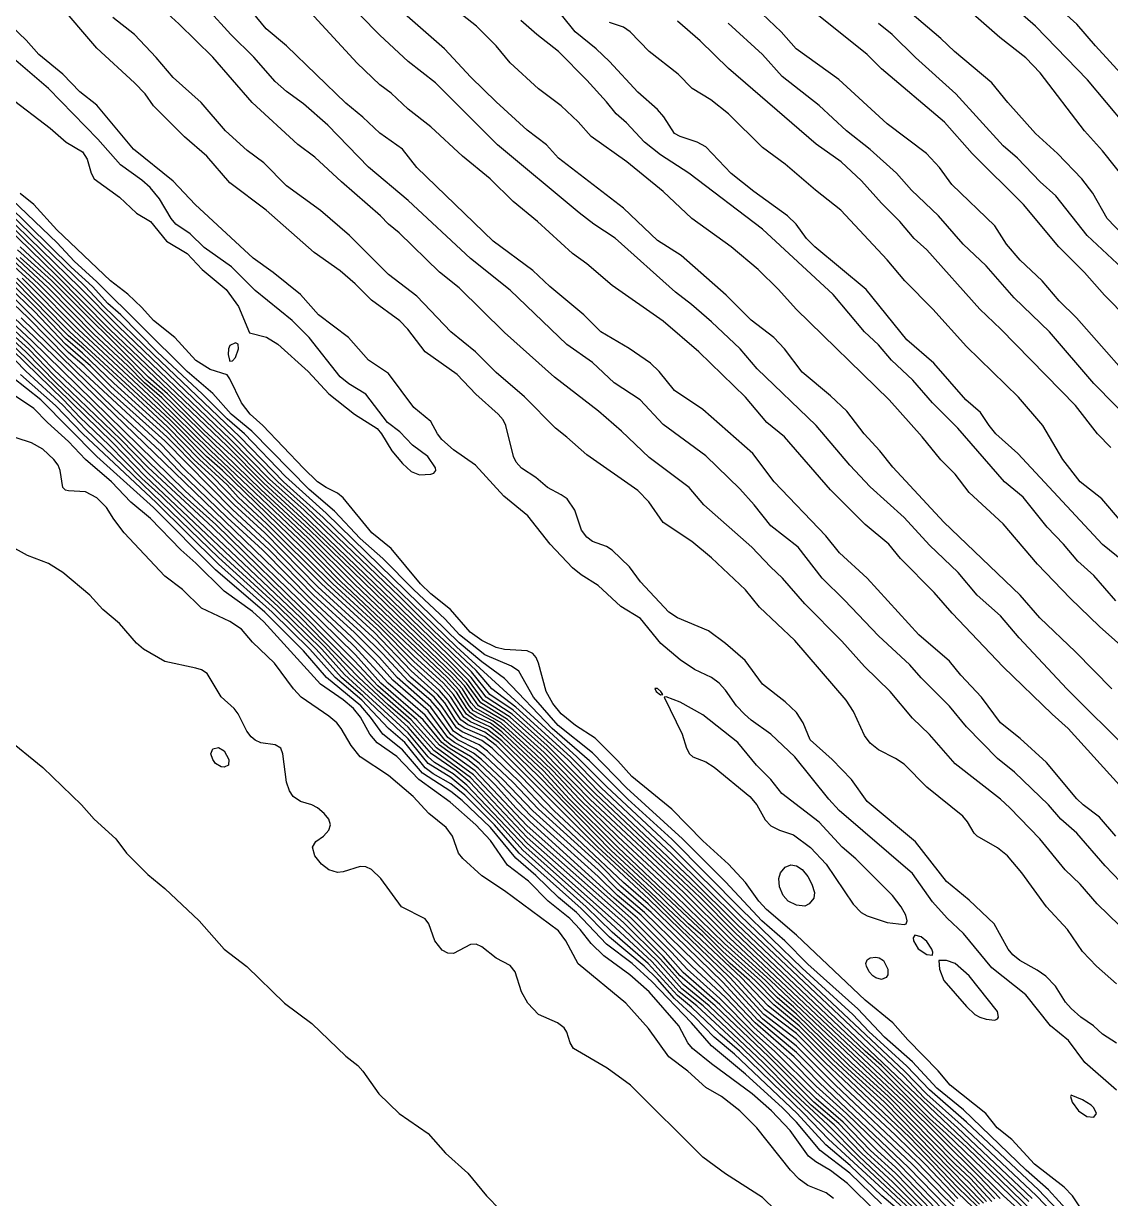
# Model space of a CAD drawing. Extents: x 474277 to 475042, y 254928 to 255625.
# Drawn here: x 474719.29 to 474748.72, y 255419.17 to 255450.98 of the extents above; entities that cross this region are included whole.
import ezdxf

# ---------------------------------------------------------------- set-up
doc = ezdxf.new("R2010")
doc.units = 0
doc.header["$MEASUREMENT"] = 0
doc.layers.add('BaseMapV2_DTM_export_MonNov09090547073261 — entities', color=1, linetype='CONTINUOUS')

msp = doc.modelspace()

# ---------------------------------------------------------------- linework, layer by layer
at = {"layer": 'BaseMapV2_DTM_export_MonNov09090547073261 — entities', "color": 15, "linetype": 'Continuous', "true_color": 0xb7484b}
for points in [[(474749.634, 255447.617, 98.75), (474748.097, 255449.457, 98.75), (474746.688, 255450.914, 98.75), (474744.585, 255452.754, 98.75)], [(474749.262, 255431.256, 95.5), (474747.534, 255432.972, 95.5), (474746.242, 255434.352, 95.5), (474745.735, 255434.943, 95.5), (474745.109, 255435.502, 95.5), (474744.589, 255436.115, 95.5), (474743.818, 255436.856, 95.5), (474743.128, 255437.607, 95.5), (474742.208, 255438.442, 95.5), (474741.658, 255439.029, 95.5), (474740.748, 255440.102, 95.5), (474739.156, 255441.636, 95.5), (474738.69, 255442.173, 95.5), (474737.914, 255442.902, 95.5), (474737.378, 255443.371, 95.5), (474736.939, 255443.706, 95.5), (474735.307, 255445.169, 95.5), (474734.735, 255445.546, 95.5), (474734.333, 255445.853, 95.5), (474732.125, 255447.693, 95.5), (474730.448, 255449.38, 95.5), (474729.71, 255449.958, 95.5), (474728.943, 255450.666, 95.5), (474727.333, 255452.312, 95.5)], [(474749.751, 255440.793, 97.5), (474747.797, 255443.016, 97.5), (474747.328, 255443.476, 97.5), (474746.863, 255444.013, 97.5), (474746.272, 255444.572, 97.5), (474745.904, 255445.01, 97.5), (474745.582, 255445.505, 97.5), (474744.425, 255446.62, 97.5), (474744.089, 255447.08, 97.5), (474743.738, 255447.463, 97.5), (474742.668, 255448.267, 97.5), (474741.365, 255449.462, 97.5), (474740.205, 255450.3, 97.5), (474739.798, 255450.76, 97.5), (474738.604, 255451.9, 97.5)], [(474749.262, 255426.275, 94.5), (474748.352, 255427.144, 94.5), (474747.898, 255427.681, 94.5), (474747.493, 255428.064, 94.5), (474746.803, 255428.908, 94.5), (474745.992, 255429.751, 94.5), (474745.74, 255429.981, 94.5), (474744.508, 255430.941, 94.5), (474743.818, 255431.732, 94.5), (474743.358, 255432.176, 94.5), (474742.751, 255432.895, 94.5), (474742.055, 255433.571, 94.5), (474741.441, 255434.262, 94.5), (474740.445, 255435.272, 94.5), (474739.841, 255435.962, 94.5), (474739.511, 255436.269, 94.5), (474739.011, 255436.805, 94.5), (474737.712, 255437.955, 94.5), (474737.308, 255438.416, 94.5), (474736.227, 255439.229, 94.5), (474735.479, 255439.949, 94.5), (474734.855, 255440.486, 94.5), (474733.663, 255441.406, 94.5), (474732.317, 255442.619, 94.5), (474731.09, 255443.829, 94.5), (474730.553, 255444.248, 94.5), (474729.466, 255445.316, 94.5), (474729.176, 255445.546, 94.5), (474728.957, 255445.776, 94.5), (474727.9, 255446.697, 94.5), (474727.18, 255447.368, 94.5), (474726.72, 255447.705, 94.5), (474725.488, 255448.844, 94.5), (474724.416, 255450.07, 94.5), (474723.499, 255450.974, 94.5), (474722.807, 255451.604, 94.5)], [(474748.956, 255430.362, 95.25), (474747.571, 255431.898, 95.25), (474747.137, 255432.281, 95.25), (474745.812, 255433.567, 95.25), (474744.432, 255435.014, 95.25), (474743.939, 255435.579, 95.25), (474743.033, 255436.499, 95.25), (474742.715, 255436.882, 95.25), (474742.08, 255437.419, 95.25), (474741.135, 255438.357, 95.25), (474739.892, 255439.796, 95.25), (474739.414, 255440.179, 95.25), (474738.834, 255440.863, 95.25), (474737.571, 255442.096, 95.25), (474736.611, 255442.922, 95.25), (474735.231, 255443.889, 95.25), (474734.54, 255444.473, 95.25), (474734.157, 255444.751, 95.25), (474733.211, 255445.623, 95.25), (474732.551, 255446.16, 95.25), (474731.922, 255446.773, 95.25), (474731.174, 255447.387, 95.25), (474730.323, 255448.183, 95.25), (474729.71, 255448.665, 95.25), (474729.25, 255449.097, 95.25), (474728.943, 255449.319, 95.25), (474728.33, 255449.909, 95.25), (474726.626, 255451.757, 95.25)], [(474748.75, 255432.972, 95.75), (474747.771, 255433.968, 95.75), (474746.802, 255434.888, 95.75), (474746.267, 255435.502, 95.75), (474744.202, 255437.481, 95.75), (474742.822, 255438.966, 95.75), (474742.475, 255439.412, 95.75), (474742.049, 255439.872, 95.75), (474741.581, 255440.486, 95.75), (474741.135, 255440.901, 95.75), (474740.368, 255441.544, 95.75), (474739.889, 255442.173, 95.75), (474739.601, 255442.479, 95.75), (474738.988, 255442.951, 95.75), (474738.315, 255443.63, 95.75), (474737.094, 255444.703, 95.75), (474736.457, 255445.107, 95.75), (474735.537, 255445.98, 95.75), (474733.774, 255447.34, 95.75), (474733.449, 255447.693, 95.75), (474732.93, 255448.094, 95.75), (474732.087, 255448.866, 95.75), (474731.407, 255449.534, 95.75), (474730.694, 255450.3, 95.75), (474729.173, 255451.634, 95.75)], [(474749.593, 255446.16, 98.5), (474748.496, 255447.534, 98.5), (474748.011, 255448.077, 98.5), (474746.809, 255449.644, 98.5), (474746.425, 255450.057, 98.5), (474745.723, 255450.607, 98.5), (474744.355, 255451.8, 98.5)], [(474748.879, 255423.374, 94), (474748.496, 255423.622, 94), (474748.258, 255423.847, 94), (474747.917, 255424.077, 94), (474747.652, 255424.311, 94), (474747.499, 255424.483, 94), (474747.224, 255424.921, 94), (474746.962, 255425.19, 94), (474746.732, 255425.352, 94), (474746.265, 255425.611, 94), (474746.072, 255425.764, 94), (474745.95, 255425.917, 94), (474745.565, 255426.607, 94), (474744.892, 255427.247, 94), (474744.278, 255427.751, 94), (474743.435, 255428.823, 94), (474742.131, 255429.917, 94), (474741.702, 255430.518, 94), (474741.183, 255431.055, 94), (474740.59, 255431.591, 94), (474740.401, 255432.051, 94), (474740.215, 255432.325, 94), (474739.908, 255432.62, 94), (474739.294, 255433.099, 94), (474738.827, 255433.738, 94), (474738.298, 255434.195, 94), (474737.838, 255434.542, 94), (474736.994, 255434.895, 94), (474736.764, 255435.041, 94), (474735.997, 255435.865, 94), (474735.698, 255436.269, 94), (474735.231, 255436.72, 94), (474735.077, 255436.824, 94), (474734.694, 255436.961, 94), (474734.541, 255437.073, 94), (474734.394, 255437.265, 94), (474734.214, 255437.802, 94), (474734.006, 255438.109, 94), (474733.85, 255438.224, 94), (474733.481, 255438.416, 94), (474733.16, 255438.692, 94), (474732.777, 255438.945, 94), (474732.63, 255439.106, 94), (474732.561, 255439.259, 94), (474732.352, 255440.102, 94), (474732.276, 255440.256, 94), (474732.143, 255440.409, 94), (474731.542, 255440.946, 94), (474731.034, 255441.483, 94), (474730.17, 255442.09, 94), (474729.693, 255442.709, 94), (474729.48, 255442.928, 94), (474728.713, 255443.496, 94), (474728.273, 255443.936, 94), (474727.87, 255444.282, 94), (474727.164, 255444.78, 94), (474725.867, 255445.93, 94), (474724.879, 255446.67, 94), (474724.261, 255447.387, 94), (474723.652, 255447.91, 94), (474722.809, 255448.756, 94), (474722.584, 255449.074, 94), (474722.298, 255449.38, 94), (474721.276, 255450.317, 94), (474720.202, 255451.566, 94)], [(474749.19, 255427.528, 94.75), (474748.572, 255428.175, 94.75), (474747.803, 255429.061, 94.75), (474747.373, 255429.444, 94.75), (474747.039, 255429.826, 94.75), (474746.119, 255430.716, 94.75), (474745.659, 255431.081, 94.75), (474744.815, 255431.94, 94.75), (474744.355, 255432.497, 94.75), (474743.588, 255433.263, 94.75), (474743.282, 255433.623, 94.75), (474742.438, 255434.4, 94.75), (474741.518, 255435.369, 94.75), (474740.909, 255435.962, 94.75), (474740.258, 255436.805, 94.75), (474739.524, 255437.38, 94.75), (474739.074, 255437.955, 94.75), (474738.681, 255438.385, 94.75), (474737.761, 255439.273, 94.75), (474736.611, 255440.128, 94.75), (474735.983, 255440.793, 94.75), (474735.282, 255441.253, 94.75), (474734.694, 255441.803, 94.75), (474734.004, 255442.29, 94.75), (474732.47, 255443.765, 94.75), (474731.397, 255444.62, 94.75), (474729.71, 255446.19, 94.75), (474728.636, 255447.096, 94.75), (474727.535, 255448.23, 94.75), (474726.873, 255448.811, 94.75), (474726.413, 255449.143, 94.75), (474726.106, 255449.408, 94.75), (474725.526, 255450.07, 94.75), (474724.91, 255450.684, 94.75), (474724.266, 255451.391, 94.75)], [(474748.865, 255428.984, 95), (474748.419, 255429.496, 95), (474747.975, 255429.828, 95), (474747.806, 255429.99, 95), (474746.983, 255430.978, 95), (474746.272, 255431.623, 95), (474745.735, 255432.047, 95), (474745.224, 255432.742, 95), (474744.662, 255433.337, 95), (474744.355, 255433.714, 95), (474743.526, 255434.428, 95), (474742.131, 255435.967, 95), (474741.378, 255436.652, 95), (474741.015, 255437.112, 95), (474739.615, 255438.569, 95), (474739.033, 255439.336, 95), (474737.684, 255440.53, 95), (474736.917, 255441.046, 95), (474736.498, 255441.559, 95), (474736.267, 255441.789, 95), (474735.691, 255442.184, 95), (474734.924, 255442.631, 95), (474734.464, 255443.094, 95), (474733.544, 255443.86, 95), (474733.084, 255444.294, 95), (474732.01, 255445.088, 95), (474729.942, 255447.08, 95), (474729.557, 255447.581, 95), (474728.943, 255448.011, 95), (474728.483, 255448.445, 95), (474728.023, 255448.826, 95), (474726.409, 255450.377, 95), (474725.865, 255450.837, 95), (474725.484, 255451.297, 95)], [(474749.646, 255433.562, 96), (474748.416, 255434.658, 96), (474747.623, 255435.425, 96), (474746.738, 255436.345, 96), (474745.812, 255437.437, 96), (474744.892, 255438.28, 96), (474744.508, 255438.785, 96), (474744.125, 255439.168, 96), (474743.623, 255439.796, 96), (474742.723, 255440.793, 96), (474740.206, 255443.246, 96), (474739.73, 255443.783, 96), (474739.181, 255444.32, 96), (474738.453, 255444.933, 96), (474737.38, 255445.7, 96), (474736.611, 255446.437, 96), (474735.626, 255447.233, 96), (474734.657, 255447.923, 96), (474734.31, 255448.316, 96), (474733.85, 255448.755, 96), (474733.237, 255449.215, 96), (474732.471, 255449.917, 96), (474732.09, 255450.377, 96), (474731.558, 255450.914, 96), (474730.967, 255451.374, 96)], [(474749.186, 255442.982, 97.75), (474748.551, 255443.63, 97.75), (474748.012, 255444.243, 97.75), (474747.314, 255444.933, 97.75), (474746.36, 255446.083, 97.75), (474744.968, 255447.46, 97.75), (474744.221, 255448.307, 97.75), (474742.515, 255449.754, 97.75), (474742.131, 255450.145, 97.75), (474740.495, 255451.45, 97.75)], [(474749.064, 255445.24, 98.25), (474748.625, 255445.7, 98.25), (474748.239, 255446.39, 98.25), (474747.937, 255446.773, 98.25), (474747.279, 255447.463, 98.25), (474746.683, 255448, 98.25), (474745.934, 255448.844, 98.25), (474745.506, 255449.38, 98.25), (474744.494, 255450.224, 98.25), (474744.125, 255450.579, 98.25), (474743.282, 255451.286, 98.25)], [(474749.575, 255448.997, 99), (474748.307, 255450.377, 99), (474747.806, 255450.966, 99), (474747.357, 255451.374, 99)], [(474748.879, 255424.982, 94.25), (474748.339, 255425.457, 94.25), (474747.959, 255425.858, 94.25), (474747.548, 255426.454, 94.25), (474746.987, 255427.067, 94.25), (474746.318, 255427.988, 94.25), (474745.932, 255428.448, 94.25), (474745.659, 255428.661, 94.25), (474745.107, 255428.984, 94.25), (474745.025, 255429.061, 94.25), (474744.844, 255429.368, 94.25), (474744.716, 255429.521, 94.25), (474743.742, 255430.303, 94.25), (474743.128, 255430.933, 94.25), (474742.898, 255431.083, 94.25), (474742.438, 255431.315, 94.25), (474742.208, 255431.5, 94.25), (474742.055, 255431.708, 94.25), (474741.763, 255432.358, 94.25), (474741.558, 255432.665, 94.25), (474740.175, 255434.275, 94.25), (474739.218, 255435.184, 94.25), (474738.834, 255435.653, 94.25), (474737.914, 255436.519, 94.25), (474737.385, 255436.959, 94.25), (474736.611, 255437.472, 94.25), (474736.222, 255438.032, 94.25), (474735.919, 255438.339, 94.25), (474734.541, 255439.301, 94.25), (474734.004, 255439.786, 94.25), (474733.693, 255440.026, 94.25), (474732.854, 255440.879, 94.25), (474732.087, 255441.534, 94.25), (474731.53, 255442.096, 94.25), (474730.86, 255442.633, 94.25), (474729.94, 255443.604, 94.25), (474729.173, 255444.188, 94.25), (474728.115, 255445.24, 94.25), (474727.333, 255445.92, 94.25), (474726.413, 255446.584, 94.25), (474725.799, 255447.21, 94.25), (474725.352, 255447.54, 94.25), (474724.762, 255448.077, 94.25), (474724.107, 255448.844, 94.25), (474723.346, 255449.524, 94.25), (474722.886, 255450.064, 94.25), (474722.3, 255450.684, 94.25), (474721.715, 255451.144, 94.25)], [(474748.858, 255435.348, 96.25), (474748.267, 255436.039, 96.25), (474747.833, 255436.422, 96.25), (474747.448, 255436.882, 96.25), (474747.002, 255437.342, 96.25), (474746.349, 255438.156, 96.25), (474745.851, 255438.569, 96.25), (474744.58, 255440.026, 96.25), (474743.895, 255440.711, 96.25), (474743.362, 255441.329, 96.25), (474742.792, 255441.866, 96.25), (474742.438, 255442.28, 96.25), (474742.061, 255442.633, 96.25), (474741.211, 255443.649, 96.25), (474739.294, 255445.415, 96.25), (474737.307, 255446.927, 96.25), (474736.534, 255447.423, 96.25), (474736.106, 255447.77, 96.25), (474735.614, 255448.294, 96.25), (474735.337, 255448.537, 96.25), (474735.077, 255448.865, 96.25), (474734.541, 255449.446, 96.25), (474733.773, 255450.224, 96.25), (474733.189, 255450.684, 96.25), (474732.758, 255451.067, 96.25)], [(474749.262, 255436.265, 96.5), (474748.496, 255436.876, 96.5), (474746.204, 255439.336, 96.5), (474745.616, 255439.872, 96.5), (474745.429, 255440.097, 96.5), (474745.199, 255440.453, 96.5), (474744.803, 255440.793, 96.5), (474743.932, 255441.789, 96.5), (474743.205, 255442.421, 96.5), (474742.102, 255443.783, 96.5), (474740.713, 255444.933, 96.5), (474740.487, 255445.163, 96.5), (474740.205, 255445.546, 96.5), (474739.976, 255445.776, 96.5), (474739.064, 255446.43, 96.5), (474738.451, 255446.922, 96.5), (474737.761, 255447.641, 96.5), (474737.531, 255447.769, 96.5), (474737.065, 255447.923, 96.5), (474736.917, 255448.008, 96.5), (474736.626, 255448.46, 96.5), (474736.457, 255448.657, 96.5), (474735.921, 255449.125, 96.5), (474735.154, 255449.953, 96.5), (474734.794, 255450.3, 96.5), (474734.222, 255450.76, 96.5), (474733.857, 255451.22, 96.5)], [(474748.956, 255437.554, 96.75), (474748.482, 255438.109, 96.75), (474747.894, 255438.569, 96.75), (474747.43, 255439.182, 96.75), (474746.885, 255440.095, 96.75), (474746.223, 255440.869, 96.75), (474744.815, 255442.236, 96.75), (474743.91, 255443.246, 96.75), (474743.146, 255444.013, 96.75), (474742.668, 255444.582, 96.75), (474741.421, 255445.93, 96.75), (474740.728, 255446.467, 96.75), (474739.908, 255447.175, 96.75), (474739.294, 255447.629, 96.75), (474738.375, 255448.537, 96.75), (474737.9, 255448.92, 96.75), (474737.391, 255449.227, 96.75), (474737.017, 255449.61, 96.75), (474736.233, 255450.224, 96.75), (474735.719, 255450.76, 96.75), (474735.537, 255450.881, 96.75), (474735.154, 255451.011, 96.75)], [(474748.726, 255439.506, 97), (474748.364, 255439.872, 97), (474747.767, 255440.639, 97), (474745.745, 255442.709, 97), (474745.181, 255443.246, 97), (474743.746, 255444.856, 97), (474743.402, 255445.163, 97), (474743.016, 255445.623, 97), (474742.515, 255446.118, 97), (474741.978, 255446.721, 97), (474741.422, 255447.233, 97), (474740.751, 255447.72, 97), (474738.379, 255449.764, 97), (474737.608, 255450.509, 97), (474736.994, 255451.05, 97)], [(474751.114, 255438.339, 97.25), (474748.266, 255441.24, 97.25), (474747.064, 255442.633, 97.25), (474746.108, 255443.553, 97.25), (474745.352, 255444.417, 97.25), (474744.732, 255445.01, 97.25), (474744.064, 255445.776, 97.25), (474743.333, 255446.467, 97.25), (474742.928, 255446.927, 97.25), (474742.208, 255447.575, 97.25), (474741.569, 255448.077, 97.25), (474740.828, 255448.764, 97.25), (474739.831, 255449.549, 97.25), (474739.294, 255450.144, 97.25), (474738.37, 255450.99, 97.25)], [(474749.032, 255444.354, 98), (474748.082, 255445.24, 98), (474747.234, 255446.313, 98), (474746.809, 255446.697, 98), (474746.195, 255447.337, 98), (474745.812, 255447.668, 98), (474744.531, 255449.074, 98), (474743.435, 255450.063, 98), (474742.811, 255450.684, 98), (474742.438, 255450.984, 98)], [(474748.879, 255422.105, 93.75), (474748.026, 255422.85, 93.75), (474747.575, 255423.451, 93.75), (474747.092, 255423.847, 93.75), (474746.425, 255424.683, 93.75), (474745.505, 255425.412, 93.75), (474744.738, 255426.349, 93.75), (474744.297, 255426.761, 93.75), (474743.895, 255427.202, 93.75), (474743.358, 255427.969, 93.75), (474741.375, 255429.674, 93.75), (474741.095, 255429.981, 93.75), (474740.172, 255431.131, 93.75), (474739.523, 255431.745, 93.75), (474738.988, 255432.123, 93.75), (474738.811, 255432.281, 93.75), (474738.595, 255432.511, 93.75), (474738.298, 255432.934, 93.75), (474738.123, 255433.125, 93.75), (474737.914, 255433.275, 93.75), (474737.454, 255433.489, 93.75), (474737.071, 255433.75, 93.75), (474736.544, 255434.198, 93.75), (474735.997, 255434.871, 93.75), (474735.461, 255435.201, 93.75), (474734.847, 255435.767, 93.75), (474734.387, 255436.057, 93.75), (474734.157, 255436.248, 93.75), (474733.549, 255436.882, 93.75), (474732.945, 255437.649, 93.75), (474732.3, 255438.186, 93.75), (474731.532, 255439.029, 93.75), (474730.937, 255439.44, 93.75), (474730.616, 255439.719, 93.75), (474730.498, 255439.872, 93.75), (474730.323, 255440.203, 93.75), (474729.863, 255440.584, 93.75), (474729.173, 255441.504, 93.75), (474728.637, 255441.866, 93.75), (474728.092, 255442.479, 93.75), (474727.275, 255443.093, 93.75), (474726.796, 255443.641, 93.75), (474726.05, 255444.243, 93.75), (474725.514, 255444.626, 93.75), (474723.94, 255446.083, 93.75), (474723.346, 255446.715, 93.75), (474722.272, 255447.581, 93.75), (474721.276, 255448.767, 93.75), (474720.815, 255449.129, 93.75), (474720.355, 255449.611, 93.75), (474719.71, 255450.147, 93.75), (474719.365, 255450.53, 93.75), (474718.975, 255450.898, 93.75)], [(474730.323, 255438.781, 93.5), (474730.4, 255438.811, 93.5), (474730.451, 255438.876, 93.5), (474730.446, 255438.952, 93.5), (474730.238, 255439.259, 93.5), (474729.823, 255439.566, 93.5), (474729.48, 255439.929, 93.5), (474729.146, 255440.179, 93.5), (474728.56, 255440.944, 93.5), (474728.1, 255441.225, 93.5), (474727.87, 255441.42, 93.5), (474727.031, 255442.479, 93.5), (474726.566, 255442.939, 93.5), (474725.569, 255443.757, 93.5), (474724.929, 255444.396, 93.5), (474724.189, 255444.916, 93.5), (474723.806, 255445.284, 93.5), (474723.421, 255445.546, 93.5), (474723.293, 255445.7, 93.5), (474722.977, 255446.237, 93.5), (474722.72, 255446.543, 93.5), (474722.502, 255446.744, 93.5), (474721.918, 255447.157, 93.5), (474721.309, 255447.847, 93.5), (474719.972, 255449.227, 93.5), (474718.902, 255450.147, 93.5)], [(474718.905, 255448.997, 93.5), (474720.02, 255448.153, 93.5), (474720.453, 255447.77, 93.5), (474720.892, 255447.508, 93.5), (474721.022, 255447.31, 93.5), (474721.123, 255446.927, 93.5), (474721.205, 255446.773, 93.5), (474721.889, 255446.282, 93.5), (474722.349, 255445.843, 93.5), (474722.734, 255445.623, 93.5), (474723.162, 255445.086, 93.5), (474723.729, 255444.754, 93.5), (474724.132, 255444.32, 93.5), (474724.781, 255443.783, 93.5), (474725.112, 255443.323, 93.5), (474725.416, 255442.603, 93.5), (474725.876, 255442.49, 93.5), (474726.183, 255442.299, 93.5), (474726.998, 255441.559, 93.5), (474727.563, 255440.955, 93.5), (474728.253, 255440.401, 93.5), (474728.866, 255440.016, 93.5), (474728.988, 255439.872, 93.5), (474729.268, 255439.412, 93.5), (474729.557, 255439.067, 93.5), (474729.787, 255438.851, 93.5), (474730.017, 255438.763, 93.5), (474730.323, 255438.781, 93.5)], [(474743.895, 255418.825, 87.75), (474742.898, 255419.856, 87.75), (474742.219, 255420.473, 87.75), (474741.483, 255421.24, 87.75), (474740.751, 255421.871, 87.75), (474738.144, 255424.422, 87.75), (474737.148, 255425.293, 87.75), (474736.662, 255425.841, 87.75), (474735.744, 255426.761, 87.75), (474732.93, 255429.262, 87.75), (474731.516, 255430.748, 87.75), (474730.553, 255431.442, 87.75), (474729.939, 255432.128, 87.75), (474728.882, 255433.048, 87.75), (474728.253, 255433.727, 87.75), (474727.18, 255434.803, 87.75), (474724.5, 255437.419, 87.75), (474723.645, 255438.186, 87.75), (474722.685, 255439.106, 87.75), (474721.122, 255440.664, 87.75), (474720.125, 255441.606, 87.75), (474719.424, 255442.326, 87.75), (474713.699, 255447.617, 87.75)], [(474747.881, 255418.48, 93.25), (474747.041, 255419.4, 93.25), (474746.433, 255419.937, 93.25), (474744.738, 255421.568, 93.25), (474744.015, 255422.16, 93.25), (474743.358, 255422.871, 93.25), (474742.596, 255423.54, 93.25), (474741.88, 255424.307, 93.25), (474740.521, 255425.515, 93.25), (474739.901, 255426.147, 93.25), (474739.281, 255426.684, 93.25), (474738.298, 255427.745, 93.25), (474737.136, 255428.908, 93.25), (474735.614, 255430.288, 93.25), (474734.694, 255431.236, 93.25), (474733.764, 255431.975, 93.25), (474733.1, 255432.742, 93.25), (474732.7, 255433.444, 93.25), (474732.506, 255433.585, 93.25), (474731.78, 255433.892, 93.25), (474731.092, 255434.428, 93.25), (474730.707, 255434.856, 93.25), (474729.847, 255435.655, 93.25), (474729.025, 255436.499, 93.25), (474728.406, 255437.041, 93.25), (474727.716, 255437.783, 93.25), (474727.026, 255438.367, 93.25), (474725.478, 255439.949, 93.25), (474724.92, 255440.409, 93.25), (474724.419, 255440.968, 93.25), (474723.729, 255441.561, 93.25), (474721.276, 255443.99, 93.25), (474720.665, 255444.55, 93.25), (474720.202, 255445.044, 93.25), (474717.748, 255447.384, 93.25)], [(474747.788, 255418.326, 93), (474746.769, 255419.4, 93), (474744.815, 255421.234, 93), (474743.818, 255422.108, 93), (474743.205, 255422.753, 93), (474742.178, 255423.694, 93), (474741.741, 255424.154, 93), (474740.368, 255425.403, 93), (474738.732, 255426.991, 93), (474736.841, 255428.901, 93), (474735.654, 255429.981, 93), (474734.617, 255431.017, 93), (474733.601, 255431.898, 93), (474732.317, 255433.247, 93), (474731.704, 255433.697, 93), (474731.09, 255434.213, 93), (474727.487, 255437.725, 93), (474726.383, 255438.722, 93), (474725.279, 255439.872, 93), (474724.803, 255440.276, 93), (474724.144, 255440.946, 93), (474722.914, 255442.096, 93), (474721.925, 255443.093, 93), (474721.581, 255443.399, 93), (474721.166, 255443.86, 93), (474720.585, 255444.389, 93), (474718.285, 255446.645, 93)], [(474747.944, 255418.863, 93.5), (474747.684, 255419.246, 93.5), (474747.462, 255419.477, 93.5), (474746.655, 255420.103, 93.5), (474746.042, 255420.766, 93.5), (474745.652, 255421.087, 93.5), (474745.341, 255421.47, 93.5), (474744.377, 255422.237, 93.5), (474744.048, 255422.623, 93.5), (474743.228, 255423.464, 93.5), (474742.821, 255423.924, 93.5), (474742.077, 255424.537, 93.5), (474740.215, 255426.301, 93.5), (474739.409, 255426.991, 93.5), (474739.196, 255427.221, 93.5), (474738.834, 255427.721, 93.5), (474738.374, 255428.218, 93.5), (474737.684, 255428.852, 93.5), (474736.841, 255429.715, 93.5), (474735.759, 255430.595, 93.5), (474735.384, 255431.022, 93.5), (474734.771, 255431.63, 93.5), (474734.234, 255431.973, 93.5), (474733.85, 255432.291, 93.5), (474733.62, 255432.575, 93.5), (474733.438, 255432.895, 93.5), (474733.231, 255433.662, 93.5), (474733.168, 255433.815, 93.5), (474733.084, 255433.921, 93.5), (474732.93, 255434.002, 93.5), (474732.317, 255434.031, 93.5), (474732.087, 255434.087, 93.5), (474731.697, 255434.275, 93.5), (474731.389, 255434.505, 93.5), (474730.854, 255435.118, 93.5), (474730.323, 255435.542, 93.5), (474730.041, 255435.809, 93.5), (474729.25, 255436.768, 93.5), (474728.721, 255437.189, 93.5), (474727.946, 255438.14, 93.5), (474727.793, 255438.27, 93.5), (474727.485, 255438.416, 93.5), (474727.256, 255438.574, 93.5), (474726.873, 255438.94, 93.5), (474725.77, 255440.102, 93.5), (474725.433, 255440.409, 93.5), (474725.198, 255440.716, 93.5), (474724.879, 255441.366, 93.5), (474724.803, 255441.466, 93.5), (474724.343, 255441.612, 93.5), (474723.959, 255441.858, 93.5), (474723.391, 255442.479, 93.5), (474722.812, 255442.939, 93.5), (474722.502, 255443.296, 93.5), (474722.119, 255443.654, 93.5), (474721.654, 255444.013, 93.5), (474720.197, 255445.393, 93.5), (474719.574, 255446.083, 93.5), (474719.205, 255446.381, 93.5)], [(474746.502, 255419.089, 92.25), (474738.604, 255426.595, 92.25), (474737.358, 255427.834, 92.25), (474734.844, 255430.211, 92.25), (474734.025, 255431.055, 92.25), (474732.547, 255432.394, 92.25), (474731.921, 255432.818, 92.25), (474731.418, 255433.432, 92.25), (474726.887, 255437.802, 92.25), (474725.953, 255438.641, 92.25), (474724.898, 255439.719, 92.25), (474721.695, 255442.786, 92.25), (474719.665, 255444.805, 92.25), (474718.439, 255445.998, 92.25)], [(474746.648, 255418.786, 92), (474744.815, 255420.56, 92), (474743.895, 255421.403, 92), (474742.515, 255422.769, 92), (474742.075, 255423.157, 92), (474738.604, 255426.456, 92), (474737.684, 255427.381, 92), (474734.77, 255430.135, 92), (474733.471, 255431.438, 92), (474732.522, 255432.281, 92), (474731.818, 255432.742, 92), (474731.411, 255433.278, 92), (474730.802, 255433.892, 92), (474726.796, 255437.754, 92), (474725.892, 255438.569, 92), (474724.833, 255439.642, 92), (474721.626, 255442.709, 92), (474720.175, 255444.166, 92), (474718.439, 255445.852, 92)], [(474746.598, 255419.17, 92.5), (474744.579, 255421.087, 92.5), (474743.665, 255421.906, 92.5), (474743.128, 255422.471, 92.5), (474738.669, 255426.684, 92.5), (474736.841, 255428.491, 92.5), (474734.928, 255430.288, 92.5), (474734.1, 255431.131, 92.5), (474732.624, 255432.475, 92.5), (474731.972, 255432.972, 92.5), (474731.55, 255433.462, 92.5), (474730.4, 255434.537, 92.5), (474729.48, 255435.458, 92.5), (474726.953, 255437.879, 92.5), (474726.175, 255438.569, 92.5), (474725.033, 255439.738, 92.5), (474721.854, 255442.786, 92.5), (474720.815, 255443.837, 92.5), (474718.743, 255445.853, 92.5)], [(474747.589, 255418.326, 92.75), (474746.714, 255419.246, 92.75), (474744.676, 255421.163, 92.75), (474743.742, 255421.994, 92.75), (474743.143, 255422.62, 92.75), (474740.278, 255425.304, 92.75), (474738.681, 255426.841, 92.75), (474736.841, 255428.672, 92.75), (474735.077, 255430.327, 92.75), (474734.273, 255431.131, 92.75), (474731.013, 255434.11, 92.75), (474727.41, 255437.605, 92.75), (474726.336, 255438.57, 92.75), (474725.148, 255439.796, 92.75), (474722.809, 255442.018, 92.75), (474721.467, 255443.323, 92.75), (474720.966, 255443.86, 92.75), (474718.899, 255445.865, 92.75)], [(474744.019, 255418.863, 88), (474742.907, 255420.013, 88), (474742.397, 255420.473, 88), (474741.518, 255421.362, 88), (474740.751, 255422.039, 88), (474739.619, 255423.157, 88), (474739.064, 255423.655, 88), (474738.144, 255424.589, 88), (474737.254, 255425.381, 88), (474736.836, 255425.841, 88), (474735.915, 255426.761, 88), (474735.281, 255427.297, 88), (474733.007, 255429.367, 88), (474732.624, 255429.744, 88), (474732.071, 255430.365, 88), (474731.597, 255430.825, 88), (474731.308, 255431.055, 88), (474730.815, 255431.361, 88), (474730.621, 255431.515, 88), (474730.115, 255432.128, 88), (474728.966, 255433.125, 88), (474728.279, 255433.892, 88), (474727.346, 255434.812, 88), (474724.649, 255437.431, 88), (474723.66, 255438.339, 88), (474719.512, 255442.396, 88), (474716.457, 255445.24, 88)], [(474745.361, 255419.093, 90.5), (474744.892, 255419.602, 90.5), (474744.454, 255420.013, 90.5), (474742.658, 255421.853, 90.5), (474741.644, 255422.774, 90.5), (474740.215, 255424.162, 90.5), (474739.69, 255424.614, 90.5), (474739.24, 255425.074, 90.5), (474738.221, 255425.986, 90.5), (474735.384, 255428.686, 90.5), (474734.076, 255429.981, 90.5), (474733.366, 255430.748, 90.5), (474732.24, 255431.804, 90.5), (474731.934, 255432.037, 90.5), (474731.55, 255432.214, 90.5), (474731.397, 255432.315, 90.5), (474731.29, 255432.435, 90.5), (474731.013, 255432.877, 90.5), (474730.721, 255433.202, 90.5), (474727.878, 255435.885, 90.5), (474726.888, 255436.882, 90.5), (474725.186, 255438.493, 90.5), (474724.739, 255438.952, 90.5), (474724.305, 255439.336, 90.5), (474722.962, 255440.668, 90.5), (474720.773, 255442.709, 90.5), (474719.56, 255443.936, 90.5), (474718.439, 255444.947, 90.5)], [(474745.503, 255419.093, 90.75), (474744.928, 255419.707, 90.75), (474744.508, 255420.098, 90.75), (474742.705, 255421.93, 90.75), (474741.7, 255422.85, 90.75), (474740.138, 255424.357, 90.75), (474739.755, 255424.688, 90.75), (474739.379, 255425.074, 90.75), (474738.272, 255426.071, 90.75), (474736.934, 255427.374, 90.75), (474735.384, 255428.824, 90.75), (474734.207, 255429.981, 90.75), (474733.467, 255430.778, 90.75), (474732.317, 255431.855, 90.75), (474732.01, 255432.092, 90.75), (474731.473, 255432.375, 90.75), (474731.353, 255432.511, 90.75), (474731.09, 255432.93, 90.75), (474730.783, 255433.268, 90.75), (474728.023, 255435.885, 90.75), (474726.953, 255436.959, 90.75), (474724.343, 255439.432, 90.75), (474722.962, 255440.792, 90.75), (474721.157, 255442.479, 90.75), (474719.704, 255443.936, 90.75), (474718.442, 255445.086, 90.75)], [(474745.582, 255419.16, 91), (474744.994, 255419.783, 91), (474744.432, 255420.316, 91), (474743.075, 255421.7, 91), (474739.514, 255425.074, 91), (474738.335, 255426.147, 91), (474737.092, 255427.374, 91), (474735.384, 255428.968, 91), (474734.344, 255429.981, 91), (474733.626, 255430.748, 91), (474733.147, 255431.208, 91), (474732.224, 255432.051, 91), (474731.549, 255432.435, 91), (474731.415, 255432.588, 91), (474731.174, 255432.972, 91), (474730.86, 255433.315, 91), (474728.245, 255435.809, 91), (474727.013, 255437.035, 91), (474724.189, 255439.707, 91), (474723.039, 255440.844, 91), (474722.567, 255441.253, 91), (474722.119, 255441.714, 91), (474721.199, 255442.573, 91), (474719.972, 255443.819, 91), (474718.596, 255445.086, 91)], [(474746.502, 255418.774, 91.75), (474744.271, 255420.933, 91.75), (474743.818, 255421.336, 91.75), (474742.452, 255422.697, 91.75), (474741.202, 255423.847, 91.75), (474738.528, 255426.391, 91.75), (474737.608, 255427.316, 91.75), (474734.694, 255430.061, 91.75), (474733.467, 255431.309, 91.75), (474732.47, 255432.2, 91.75), (474731.737, 255432.665, 91.75), (474731.343, 255433.202, 91.75), (474730.783, 255433.774, 91.75), (474726.95, 255437.479, 91.75), (474725.799, 255438.534, 91.75), (474724.803, 255439.538, 91.75), (474721.484, 255442.709, 91.75), (474720.117, 255444.09, 91.75), (474719.205, 255444.934, 91.75)], [(474746.425, 255418.687, 91.5), (474745.812, 255419.252, 91.5), (474743.128, 255421.904, 91.5), (474738.528, 255426.248, 91.5), (474737.301, 255427.469, 91.5), (474734.626, 255429.981, 91.5), (474733.39, 255431.246, 91.5), (474732.394, 255432.143, 91.5), (474731.669, 255432.588, 91.5), (474731.283, 255433.125, 91.5), (474730.86, 255433.564, 91.5), (474727.026, 255437.28, 91.5), (474725.796, 255438.416, 91.5), (474725.033, 255439.189, 91.5), (474724.189, 255439.964, 91.5), (474723.192, 255440.954, 91.5), (474722.681, 255441.406, 91.5), (474720.049, 255444.021, 91.5), (474719.134, 255444.856, 91.5)], [(474745.727, 255419.17, 91.25), (474745.143, 255419.783, 91.25), (474743.128, 255421.776, 91.25), (474738.402, 255426.224, 91.25), (474737.169, 255427.451, 91.25), (474734.617, 255429.849, 91.25), (474733.287, 255431.208, 91.25), (474732.317, 255432.09, 91.25), (474731.608, 255432.511, 91.25), (474731.228, 255433.048, 91.25), (474730.937, 255433.362, 91.25), (474728.406, 255435.785, 91.25), (474727.069, 255437.112, 91.25), (474725.723, 255438.363, 91.25), (474723.065, 255440.946, 91.25), (474722.619, 255441.329, 91.25), (474722.176, 255441.789, 91.25), (474721.276, 255442.637, 91.25), (474719.995, 255443.936, 91.25), (474719.205, 255444.651, 91.25)], [(474745.812, 255418.147, 89.5), (474744.585, 255419.319, 89.5), (474743.863, 255420.09, 89.5), (474742.975, 255420.975, 89.5), (474740.994, 255422.85, 89.5), (474740.215, 255423.633, 89.5), (474739.371, 255424.281, 89.5), (474738.642, 255425.074, 89.5), (474737.099, 255426.531, 89.5), (474736.227, 255427.396, 89.5), (474734.838, 255428.678, 89.5), (474732.087, 255431.434, 89.5), (474731.779, 255431.668, 89.5), (474731.243, 255431.904, 89.5), (474731.09, 255432.006, 89.5), (474730.984, 255432.128, 89.5), (474730.697, 255432.588, 89.5), (474730.501, 255432.818, 89.5), (474729.787, 255433.455, 89.5), (474728.784, 255434.505, 89.5), (474727.357, 255435.809, 89.5), (474725.876, 255437.301, 89.5), (474725.08, 255438.032, 89.5), (474724.412, 255438.722, 89.5), (474723.909, 255439.182, 89.5), (474723.192, 255439.925, 89.5), (474721.736, 255441.248, 89.5), (474720.892, 255442.058, 89.5), (474720.432, 255442.452, 89.5), (474719.665, 255443.26, 89.5), (474718.894, 255444.013, 89.5)], [(474745.889, 255418.207, 89.75), (474744.585, 255419.47, 89.75), (474743.282, 255420.825, 89.75), (474741.135, 255422.86, 89.75), (474740.291, 255423.709, 89.75), (474739.451, 255424.384, 89.75), (474738.718, 255425.151, 89.75), (474735.057, 255428.601, 89.75), (474732.156, 255431.515, 89.75), (474731.78, 255431.795, 89.75), (474731.32, 255431.998, 89.75), (474731.131, 255432.128, 89.75), (474730.784, 255432.665, 89.75), (474730.553, 255432.927, 89.75), (474729.787, 255433.622, 89.75), (474728.862, 255434.582, 89.75), (474727.518, 255435.809, 89.75), (474725.876, 255437.442, 89.75), (474725.109, 255438.157, 89.75), (474724.803, 255438.489, 89.75), (474724.054, 255439.182, 89.75), (474723.192, 255440.063, 89.75), (474720.926, 255442.173, 89.75), (474720.509, 255442.527, 89.75), (474719.05, 255444.013, 89.75)], [(474745.171, 255419.016, 90), (474742.592, 255421.645, 90), (474741.21, 255422.927, 90), (474740.291, 255423.847, 90), (474739.601, 255424.409, 90), (474738.949, 255425.074, 90), (474738.426, 255425.534, 90), (474737.684, 255426.269, 90), (474737.29, 255426.607, 90), (474736.304, 255427.573, 90), (474735.192, 255428.601, 90), (474733.237, 255430.6, 90), (474732.24, 255431.564, 90), (474731.857, 255431.868, 90), (474731.397, 255432.079, 90), (474731.213, 255432.205, 90), (474730.865, 255432.742, 90), (474730.588, 255433.048, 90), (474729.863, 255433.705, 90), (474728.924, 255434.658, 90), (474727.666, 255435.809, 90), (474725.723, 255437.732, 90), (474724.114, 255439.259, 90), (474723.21, 255440.179, 90), (474720.551, 255442.633, 90), (474719.117, 255444.09, 90)], [(474745.275, 255419.044, 90.25), (474742.592, 255421.787, 90.25), (474741.511, 255422.774, 90.25), (474740.291, 255423.971, 90.25), (474739.678, 255424.486, 90.25), (474739.097, 255425.074, 90.25), (474738.221, 255425.856, 90.25), (474737.704, 255426.377, 90.25), (474735.25, 255428.678, 90.25), (474733.949, 255429.981, 90.25), (474733.309, 255430.671, 90.25), (474732.24, 255431.684, 90.25), (474731.934, 255431.931, 90.25), (474731.473, 255432.15, 90.25), (474731.287, 255432.281, 90.25), (474730.937, 255432.817, 90.25), (474730.66, 255433.125, 90.25), (474729.863, 255433.853, 90.25), (474728.25, 255435.425, 90.25), (474727.793, 255435.826, 90.25), (474727.103, 255436.53, 90.25), (474724.683, 255438.876, 90.25), (474724.249, 255439.259, 90.25), (474723.264, 255440.256, 90.25), (474720.662, 255442.672, 90.25), (474719.257, 255444.09, 90.25)], [(474744.189, 255418.863, 88.25), (474742.998, 255420.09, 88.25), (474741.57, 255421.47, 88.25), (474740.751, 255422.211, 88.25), (474740.042, 255422.927, 88.25), (474739.064, 255423.808, 88.25), (474738.298, 255424.608, 88.25), (474737.383, 255425.457, 88.25), (474736.01, 255426.837, 88.25), (474735.368, 255427.374, 88.25), (474734.847, 255427.887, 88.25), (474733.007, 255429.552, 88.25), (474732.094, 255430.518, 88.25), (474731.627, 255430.953, 88.25), (474731.397, 255431.133, 88.25), (474730.881, 255431.438, 88.25), (474730.707, 255431.572, 88.25), (474730.17, 255432.259, 88.25), (474729.161, 255433.125, 88.25), (474728.253, 255434.115, 88.25), (474719.589, 255442.486, 88.25), (474718.303, 255443.706, 88.25)], [(474744.909, 255418.556, 88.75), (474744.202, 255419.219, 88.75), (474743.36, 255420.09, 88.75), (474741.092, 255422.237, 88.75), (474740.215, 255423.121, 88.75), (474739.175, 255424, 88.75), (474738.221, 255425.024, 88.75), (474736.28, 255426.914, 88.75), (474735.461, 255427.626, 88.75), (474734.877, 255428.218, 88.75), (474733.237, 255429.71, 88.75), (474732.536, 255430.441, 88.75), (474731.78, 255431.154, 88.75), (474731.55, 255431.336, 88.75), (474731.049, 255431.591, 88.75), (474730.86, 255431.731, 88.75), (474730.323, 255432.476, 88.75), (474729.412, 255433.278, 88.75), (474728.934, 255433.815, 88.75), (474728.253, 255434.493, 88.75), (474727.147, 255435.502, 88.75), (474725.944, 255436.729, 88.75), (474724.951, 255437.649, 88.75), (474723.619, 255438.952, 88.75), (474723.041, 255439.566, 88.75), (474720.479, 255441.943, 88.75), (474719.419, 255443.016, 88.75), (474718.607, 255443.783, 88.75)], [(474744.585, 255419.168, 89.25), (474743.713, 255420.09, 89.25), (474742.898, 255420.887, 89.25), (474741.538, 255422.16, 89.25), (474740.215, 255423.473, 89.25), (474739.329, 255424.154, 89.25), (474738.41, 255425.151, 89.25), (474736.227, 255427.265, 89.25), (474733.646, 255429.674, 89.25), (474732.777, 255430.583, 89.25), (474731.98, 255431.361, 89.25), (474731.704, 255431.568, 89.25), (474731.167, 255431.803, 89.25), (474731.013, 255431.915, 89.25), (474730.63, 255432.48, 89.25), (474730.412, 255432.742, 89.25), (474729.787, 255433.279, 89.25), (474728.849, 255434.275, 89.25), (474727.26, 255435.732, 89.25), (474725.828, 255437.189, 89.25), (474724.994, 255437.955, 89.25), (474723.171, 255439.796, 89.25), (474721.659, 255441.164, 89.25), (474721.106, 255441.713, 89.25), (474720.432, 255442.303, 89.25), (474719.589, 255443.181, 89.25), (474718.899, 255443.85, 89.25)], [(474744.504, 255419.093, 89), (474743.467, 255420.167, 89), (474741.277, 255422.237, 89), (474740.215, 255423.297, 89), (474739.294, 255424.033, 89), (474738.255, 255425.151, 89), (474736.204, 255427.144, 89), (474735.537, 255427.728, 89), (474733.314, 255429.821, 89), (474732.7, 255430.473, 89), (474731.857, 255431.28, 89), (474731.627, 255431.453, 89), (474731.158, 255431.668, 89), (474730.937, 255431.821, 89), (474730.553, 255432.385, 89), (474730.323, 255432.657, 89), (474729.71, 255433.173, 89), (474729.02, 255433.918, 89), (474728.426, 255434.505, 89), (474727.18, 255435.637, 89), (474725.953, 255436.891, 89), (474724.956, 255437.824, 89), (474723.116, 255439.681, 89), (474721.659, 255440.996, 89), (474720.935, 255441.713, 89), (474720.509, 255442.074, 89), (474718.959, 255443.63, 89)], [(474744.931, 255417.636, 87.5), (474742.822, 255419.765, 87.5), (474742.13, 255420.397, 87.5), (474741.365, 255421.198, 87.5), (474740.683, 255421.777, 87.5), (474739.466, 255423.004, 87.5), (474738.014, 255424.384, 87.5), (474737.071, 255425.199, 87.5), (474736.611, 255425.725, 87.5), (474735.656, 255426.684, 87.5), (474732.93, 255429.097, 87.5), (474731.473, 255430.64, 87.5), (474730.477, 255431.375, 87.5), (474729.792, 255432.128, 87.5), (474728.866, 255432.93, 87.5), (474726.873, 255434.953, 87.5), (474724.419, 255437.336, 87.5), (474722.656, 255438.972, 87.5), (474721.928, 255439.719, 87.5), (474720.125, 255441.453, 87.5), (474719.435, 255442.166, 87.5), (474718.496, 255443.016, 87.5)], [(474744.278, 255418.957, 88.5), (474743.251, 255420.013, 88.5), (474740.83, 255422.314, 88.5), (474740.154, 255423.004, 88.5), (474739.101, 255423.924, 88.5), (474738.144, 255424.929, 88.5), (474736.105, 255426.914, 88.5), (474735.384, 255427.524, 88.5), (474734.847, 255428.07, 88.5), (474733.084, 255429.668, 88.5), (474732.27, 255430.518, 88.5), (474731.694, 255431.055, 88.5), (474731.473, 255431.229, 88.5), (474730.958, 255431.515, 88.5), (474730.783, 255431.647, 88.5), (474730.247, 255432.369, 88.5), (474729.287, 255433.202, 88.5), (474728.817, 255433.738, 88.5), (474728.176, 255434.379, 88.5), (474727.103, 255435.378, 88.5), (474725.765, 255436.729, 88.5), (474724.803, 255437.61, 88.5), (474723.493, 255438.876, 88.5), (474722.982, 255439.412, 88.5), (474721.736, 255440.572, 88.5), (474719.229, 255443.016, 88.5)], [(474744.79, 255417.636, 87.25), (474742.822, 255419.608, 87.25), (474741.975, 255420.397, 87.25), (474741.236, 255421.163, 87.25), (474740.611, 255421.7, 87.25), (474739.39, 255422.927, 87.25), (474737.85, 255424.384, 87.25), (474737.148, 255424.967, 87.25), (474736.534, 255425.65, 87.25), (474735.537, 255426.639, 87.25), (474732.93, 255428.942, 87.25), (474731.397, 255430.565, 87.25), (474730.4, 255431.303, 87.25), (474729.73, 255432.051, 87.25), (474729.173, 255432.524, 87.25), (474728.37, 255433.278, 87.25), (474726.797, 255434.888, 87.25), (474722.656, 255438.82, 87.25), (474721.812, 255439.688, 87.25), (474720.182, 255441.253, 87.25), (474719.359, 255442.092, 87.25), (474718.427, 255442.939, 87.25)], [(474743.358, 255418.684, 86.5), (474741.087, 255420.78, 86.5), (474740.416, 255421.47, 86.5), (474738.677, 255423.157, 86.5), (474738.138, 255423.617, 86.5), (474737.378, 255424.352, 86.5), (474736.994, 255424.669, 86.5), (474736.201, 255425.534, 86.5), (474735.231, 255426.385, 86.5), (474734.525, 255427.067, 86.5), (474732.811, 255428.601, 86.5), (474732.087, 255429.401, 86.5), (474731.295, 255430.211, 86.5), (474730.86, 255430.565, 86.5), (474730.247, 255430.948, 86.5), (474729.71, 255431.614, 86.5), (474728.483, 255432.78, 86.5), (474727.906, 255433.278, 86.5), (474727.214, 255434.045, 86.5), (474726.121, 255435.118, 86.5), (474724.573, 255436.523, 86.5), (474720.969, 255439.998, 86.5), (474720.355, 255440.646, 86.5), (474719.359, 255441.573, 86.5), (474718.461, 255442.479, 86.5)], [(474743.477, 255418.71, 86.75), (474741.901, 255420.178, 86.75), (474738.758, 255423.238, 86.75), (474737.523, 255424.384, 86.75), (474737.042, 255424.767, 86.75), (474736.304, 255425.591, 86.75), (474734.702, 255427.067, 86.75), (474732.891, 255428.678, 86.75), (474731.298, 255430.365, 86.75), (474730.921, 255430.671, 86.75), (474730.423, 255430.978, 86.75), (474730.247, 255431.128, 86.75), (474729.71, 255431.779, 86.75), (474727.984, 255433.355, 86.75), (474727.366, 255434.045, 86.75), (474726.191, 255435.195, 86.75), (474724.573, 255436.676, 86.75), (474723.032, 255438.186, 86.75), (474722.502, 255438.662, 86.75), (474721.617, 255439.566, 86.75), (474720.815, 255440.323, 86.75), (474720.374, 255440.793, 86.75), (474718.639, 255442.479, 86.75)], [(474743.528, 255418.786, 87), (474741.905, 255420.32, 87), (474741.066, 255421.163, 87), (474740.061, 255422.093, 87), (474739.313, 255422.85, 87), (474737.687, 255424.384, 87), (474737.115, 255424.844, 87), (474736.457, 255425.583, 87), (474735.537, 255426.472, 87), (474732.93, 255428.79, 87), (474731.375, 255430.441, 87), (474731.003, 255430.748, 87), (474730.338, 255431.208, 87), (474729.71, 255431.929, 87), (474728.139, 255433.355, 87), (474727.431, 255434.122, 87), (474726.733, 255434.812, 87), (474722.599, 255438.722, 87), (474721.706, 255439.642, 87), (474718.717, 255442.556, 87)], [(474724.956, 255441.845, 93.5), (474725.033, 255441.944, 93.5), (474725.113, 255442.173, 93.5), (474725.109, 255442.297, 93.5), (474725.033, 255442.335, 93.5), (474724.879, 255442.261, 93.5), (474724.84, 255442.173, 93.5), (474724.83, 255442.019, 93.5), (474724.866, 255441.866, 93.5), (474724.879, 255441.838, 93.5), (474724.956, 255441.845, 93.5)], [(474742.515, 255419.028, 86), (474741.662, 255419.86, 86), (474740.856, 255420.473, 86), (474740.215, 255421.239, 86), (474739.84, 255421.623, 86), (474738.834, 255422.533, 86), (474737.914, 255423.306, 86), (474737.371, 255423.924, 86), (474736.304, 255425.045, 86), (474735.767, 255425.532, 86), (474735.077, 255426.053, 86), (474734.262, 255426.914, 86), (474733.774, 255427.32, 86), (474733.16, 255427.916, 86), (474732.624, 255428.38, 86), (474731.934, 255429.21, 86), (474731.167, 255429.945, 86), (474730.86, 255430.185, 86), (474730.093, 255430.689, 86), (474729.557, 255431.318, 86), (474729.021, 255431.745, 86), (474728.691, 255432.205, 86), (474728.428, 255432.511, 86), (474727.498, 255433.278, 86), (474726.873, 255433.996, 86), (474725.83, 255435.042, 86), (474724.493, 255436.192, 86), (474722.809, 255437.876, 86), (474721.279, 255439.259, 86), (474719.763, 255440.793, 86), (474718.985, 255441.406, 86)], [(474743.236, 255418.633, 86.25), (474742.524, 255419.246, 86.25), (474741.671, 255420.063, 86.25), (474741.007, 255420.627, 86.25), (474740.234, 255421.47, 86.25), (474738.542, 255423.08, 86.25), (474737.991, 255423.534, 86.25), (474737.465, 255424.077, 86.25), (474736.917, 255424.587, 86.25), (474736.457, 255425.105, 86.25), (474736.094, 255425.457, 86.25), (474735.154, 255426.247, 86.25), (474734.387, 255427.02, 86.25), (474732.712, 255428.524, 86.25), (474732.039, 255429.291, 86.25), (474731.243, 255430.088, 86.25), (474730.86, 255430.393, 86.25), (474730.379, 255430.671, 86.25), (474730.17, 255430.829, 86.25), (474729.615, 255431.515, 86.25), (474729.174, 255431.898, 86.25), (474728.452, 255432.665, 86.25), (474727.732, 255433.278, 86.25), (474727.041, 255434.045, 86.25), (474726.029, 255435.043, 86.25), (474724.573, 255436.346, 86.25), (474722.886, 255438.01, 86.25), (474720.899, 255439.872, 86.25), (474720.164, 255440.639, 86.25), (474719.209, 255441.483, 86.25)], [(474742.361, 255418.818, 85.75), (474741.595, 255419.574, 85.75), (474741.135, 255419.931, 85.75), (474740.737, 255420.167, 85.75), (474740.543, 255420.32, 85.75), (474740.048, 255421.01, 85.75), (474739.537, 255421.547, 85.75), (474739.014, 255422.007, 85.75), (474737.914, 255422.813, 85.75), (474737.398, 255423.234, 85.75), (474737.279, 255423.387, 85.75), (474737.034, 255423.847, 85.75), (474736.227, 255424.763, 85.75), (474735.702, 255425.227, 85.75), (474735.001, 255425.742, 85.75), (474734.659, 255426.071, 85.75), (474734.359, 255426.454, 85.75), (474734.08, 255426.748, 85.75), (474733.498, 255427.221, 85.75), (474732.963, 255427.758, 85.75), (474732.394, 255428.194, 85.75), (474731.934, 255428.866, 85.75), (474731.536, 255429.291, 85.75), (474730.845, 255429.904, 85.75), (474729.993, 255430.518, 85.75), (474729.403, 255431.137, 85.75), (474728.866, 255431.503, 85.75), (474728.673, 255431.745, 85.75), (474728.414, 255432.205, 85.75), (474728.224, 255432.435, 85.75), (474727.946, 255432.672, 85.75), (474727.333, 255433.099, 85.75), (474725.799, 255434.785, 85.75), (474725.493, 255435.06, 85.75), (474724.726, 255435.615, 85.75), (474723.959, 255436.371, 85.75), (474723.555, 255436.729, 85.75), (474722.732, 255437.583, 85.75), (474722.196, 255438.019, 85.75), (474721.681, 255438.569, 85.75), (474720.969, 255439.175, 85.75), (474720.509, 255439.663, 85.75), (474719.945, 255440.179, 85.75), (474719.575, 255440.562, 85.75), (474718.891, 255441.023, 85.75)], [(474741.222, 255419.17, 85.5), (474741.016, 255419.323, 85.5), (474740.521, 255419.521, 85.5), (474740.291, 255419.69, 85.5), (474740.051, 255419.937, 85.5), (474739.141, 255421.083, 85.5), (474738.681, 255421.539, 85.5), (474738.184, 255421.93, 85.5), (474737.761, 255422.179, 85.5), (474737.275, 255422.62, 85.5), (474736.758, 255423.004, 85.5), (474736.215, 255423.77, 85.5), (474735.599, 255424.46, 85.5), (474734.31, 255425.521, 85.5), (474733.974, 255426.147, 85.5), (474733.774, 255426.413, 85.5), (474732.317, 255427.5, 85.5), (474731.704, 255427.91, 85.5), (474731.183, 255428.371, 85.5), (474731.065, 255428.524, 85.5), (474730.902, 255428.984, 85.5), (474730.732, 255429.214, 85.5), (474730.263, 255429.598, 85.5), (474729.846, 255430.058, 85.5), (474729.173, 255430.624, 85.5), (474728.404, 255431.131, 85.5), (474728.162, 255431.438, 85.5), (474727.897, 255431.898, 85.5), (474727.774, 255432.051, 85.5), (474727.563, 255432.227, 85.5), (474726.813, 255432.742, 85.5), (474726.599, 255432.972, 85.5), (474726.089, 255433.662, 85.5), (474725.493, 255434.232, 85.5), (474725.191, 255434.582, 85.5), (474724.879, 255434.792, 85.5), (474724.113, 255435.157, 85.5), (474723.598, 255435.655, 85.5), (474723.116, 255436.02, 85.5), (474722.023, 255437.189, 85.5), (474721.736, 255437.561, 85.5), (474721.537, 255437.879, 85.5), (474721.276, 255438.143, 85.5), (474720.969, 255438.302, 85.5), (474720.509, 255438.333, 85.5), (474720.432, 255438.352, 85.5), (474720.357, 255438.416, 85.5), (474720.288, 255438.876, 85.5), (474720.229, 255439.029, 85.5), (474720.118, 255439.182, 85.5), (474719.819, 255439.454, 85.5), (474719.512, 255439.631, 85.5), (474718.288, 255440.026, 85.5)], [(474740.024, 255418.48, 85.25), (474739.294, 255419.197, 85.25), (474738.298, 255419.838, 85.25), (474737.684, 255420.29, 85.25), (474735.725, 255422.237, 85.25), (474735.089, 255422.697, 85.25), (474734.185, 255423.234, 85.25), (474734.088, 255423.387, 85.25), (474734.004, 255423.671, 85.25), (474733.927, 255423.794, 85.25), (474733.751, 255423.924, 85.25), (474733.237, 255424.149, 85.25), (474732.943, 255424.46, 85.25), (474732.774, 255424.767, 85.25), (474732.604, 255425.304, 85.25), (474732.47, 255425.48, 85.25), (474732.087, 255425.673, 85.25), (474731.704, 255425.985, 85.25), (474731.55, 255426.055, 85.25), (474731.397, 255426.044, 85.25), (474730.937, 255425.799, 85.25), (474730.783, 255425.809, 85.25), (474730.63, 255425.896, 85.25), (474730.425, 255426.147, 85.25), (474730.264, 255426.607, 85.25), (474730.17, 255426.742, 85.25), (474729.523, 255427.067, 85.25), (474728.969, 255427.834, 85.25), (474728.713, 255428.077, 85.25), (474728.56, 255428.146, 85.25), (474728.406, 255428.163, 85.25), (474727.946, 255428.011, 85.25), (474727.793, 255427.993, 85.25), (474727.563, 255428.064, 85.25), (474727.359, 255428.218, 85.25), (474727.178, 255428.448, 85.25), (474727.116, 255428.678, 85.25), (474727.203, 255428.831, 85.25), (474727.416, 255428.984, 85.25), (474727.562, 255429.138, 85.25), (474727.608, 255429.291, 85.25), (474727.557, 255429.444, 85.25), (474727.436, 255429.598, 85.25), (474727.255, 255429.751, 85.25), (474727.103, 255429.831, 85.25), (474726.796, 255429.919, 85.25), (474726.598, 255430.058, 85.25), (474726.492, 255430.211, 85.25), (474726.411, 255430.441, 85.25), (474726.317, 255431.208, 85.25), (474726.259, 255431.36, 85.25), (474726.106, 255431.452, 85.25), (474725.723, 255431.506, 85.25), (474725.569, 255431.577, 85.25), (474725.456, 255431.668, 85.25), (474725.341, 255431.821, 85.25), (474725.109, 255432.292, 85.25), (474724.994, 255432.435, 85.25), (474724.649, 255432.753, 85.25), (474724.266, 255433.385, 85.25), (474724.113, 255433.479, 85.25), (474723.959, 255433.529, 85.25), (474723.116, 255433.707, 85.25), (474722.545, 255434.045, 85.25), (474722.349, 255434.206, 85.25), (474721.889, 255434.735, 85.25), (474721.439, 255435.118, 85.25), (474721.088, 255435.502, 85.25), (474720.355, 255436.115, 85.25), (474719.972, 255436.361, 85.25), (474719.403, 255436.575, 85.25), (474718.899, 255436.857, 85.25)], [(474736.534, 255432.805, 93.5), (474736.598, 255432.818, 93.5), (474736.542, 255432.895, 93.5), (474736.457, 255432.977, 93.5), (474736.381, 255432.978, 93.5), (474736.423, 255432.895, 93.5), (474736.534, 255432.805, 93.5)], [(474743.128, 255426.584, 93.5), (474743.182, 255426.607, 93.5), (474743.21, 255426.684, 93.5), (474743.173, 255426.837, 93.5), (474743.047, 255427.067, 93.5), (474742.813, 255427.374, 93.5), (474741.825, 255428.365, 93.5), (474741.453, 255428.678, 93.5), (474740.828, 255429.358, 93.5), (474739.816, 255430.135, 93.5), (474739.527, 255430.518, 93.5), (474739.138, 255430.901, 93.5), (474738.626, 255431.515, 93.5), (474737.684, 255432.266, 93.5), (474737.071, 255432.607, 93.5), (474736.687, 255432.749, 93.5), (474736.634, 255432.742, 93.5), (474737.119, 255431.745, 93.5), (474737.242, 255431.361, 93.5), (474737.321, 255431.208, 93.5), (474737.415, 255431.131, 93.5), (474737.761, 255430.989, 93.5), (474737.991, 255430.844, 93.5), (474738.952, 255430.058, 93.5), (474739.146, 255429.828, 93.5), (474739.371, 255429.425, 93.5), (474739.524, 255429.262, 93.5), (474739.755, 255429.14, 93.5), (474740.138, 255429.015, 93.5), (474740.598, 255428.675, 93.5), (474741.017, 255428.218, 93.5), (474741.748, 255427.143, 93.5), (474741.971, 255426.914, 93.5), (474742.131, 255426.826, 93.5), (474742.668, 255426.638, 93.5), (474743.128, 255426.584, 93.5)], [(474718.798, 255431.668, 85.25), (474719.819, 255430.84, 85.25), (474720.866, 255429.828, 85.25), (474721.205, 255429.444, 85.25), (474721.793, 255428.908, 85.25), (474722.081, 255428.524, 85.25), (474722.656, 255427.939, 85.25), (474723.116, 255427.561, 85.25), (474724.053, 255426.684, 85.25), (474724.726, 255425.916, 85.25), (474725.339, 255425.451, 85.25), (474726.362, 255424.46, 85.25), (474727.103, 255423.91, 85.25), (474728.023, 255423.024, 85.25), (474728.344, 255422.774, 85.25), (474728.483, 255422.621, 85.25), (474728.915, 255422.007, 85.25), (474729.465, 255421.47, 85.25), (474730.247, 255420.933, 85.25), (474730.718, 255420.397, 85.25), (474731.32, 255419.86, 85.25), (474731.823, 255419.246, 85.25), (474732.198, 255418.863, 85.25)], [(474724.843, 255430.901, 85.25), (474724.726, 255430.848, 85.25), (474724.649, 255430.856, 85.25), (474724.496, 255430.947, 85.25), (474724.415, 255431.055, 85.25), (474724.368, 255431.208, 85.25), (474724.419, 255431.345, 85.25), (474724.573, 255431.378, 85.25), (474724.726, 255431.286, 85.25), (474724.855, 255431.055, 85.25), (474724.843, 255430.901, 85.25)], [(474740.559, 255427.144, 93.75), (474740.445, 255427.089, 93.75), (474740.215, 255427.108, 93.75), (474739.994, 255427.221, 93.75), (474739.855, 255427.374, 93.75), (474739.758, 255427.604, 93.75), (474739.738, 255427.834, 93.75), (474739.781, 255427.988, 93.75), (474739.914, 255428.141, 93.75), (474740.061, 255428.201, 93.75), (474740.215, 255428.178, 93.75), (474740.368, 255428.073, 93.75), (474740.521, 255427.887, 93.75), (474740.632, 255427.681, 93.75), (474740.704, 255427.451, 93.75), (474740.687, 255427.297, 93.75), (474740.559, 255427.144, 93.75)], [(474743.895, 255425.758, 93.5), (474743.905, 255425.841, 93.5), (474743.877, 255425.917, 93.5), (474743.742, 255426.124, 93.5), (474743.588, 255426.251, 93.5), (474743.422, 255426.301, 93.5), (474743.379, 255426.224, 93.5), (474743.388, 255426.147, 93.5), (474743.512, 255425.929, 93.5), (474743.742, 255425.779, 93.5), (474743.895, 255425.758, 93.5)], [(474742.644, 255425.151, 93.75), (474742.515, 255425.098, 93.75), (474742.361, 255425.142, 93.75), (474742.285, 255425.199, 93.75), (474742.188, 255425.304, 93.75), (474742.108, 255425.457, 93.75), (474742.098, 255425.534, 93.75), (474742.131, 255425.632, 93.75), (474742.208, 255425.688, 93.75), (474742.361, 255425.706, 93.75), (474742.452, 255425.687, 93.75), (474742.569, 255425.611, 93.75), (474742.691, 255425.381, 93.75), (474742.693, 255425.227, 93.75), (474742.644, 255425.151, 93.75)], [(474745.582, 255423.999, 93.5), (474745.659, 255424.031, 93.5), (474745.687, 255424.077, 93.5), (474745.657, 255424.23, 93.5), (474744.892, 255425.195, 93.5), (474744.508, 255425.534, 93.5), (474744.278, 255425.618, 93.5), (474744.073, 255425.611, 93.5), (474744.085, 255425.381, 93.5), (474744.202, 255425.074, 93.5), (474744.815, 255424.37, 93.5), (474745.045, 255424.155, 93.5), (474745.181, 255424.077, 93.5), (474745.352, 255424.023, 93.5), (474745.582, 255423.999, 93.5)], [(474748.266, 255421.375, 93.5), (474748.333, 255421.47, 93.5), (474748.267, 255421.623, 93.5), (474748.19, 255421.7, 93.5), (474747.959, 255421.841, 93.5), (474747.652, 255421.964, 93.5), (474747.633, 255421.93, 93.5), (474747.676, 255421.777, 93.5), (474747.85, 255421.547, 93.5), (474748.078, 255421.393, 93.5), (474748.266, 255421.375, 93.5)]]:
    msp.add_polyline3d(points, dxfattribs=at)

doc.saveas('drawing.dxf')
